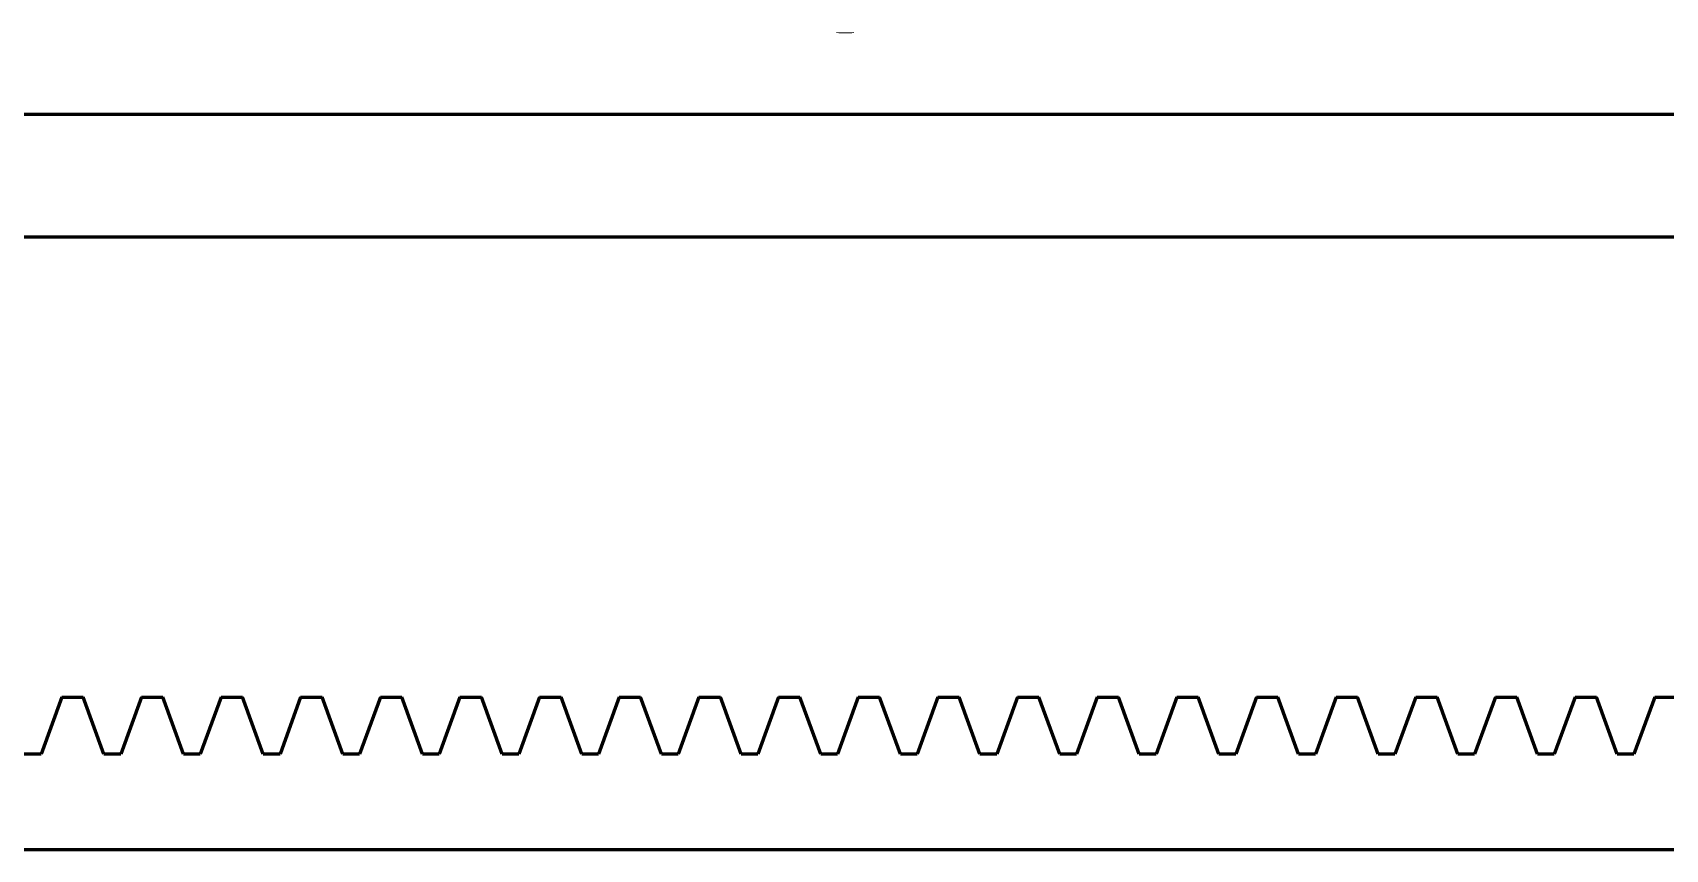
# Model space of a CAD drawing. Header units: millimetres. Extents: x -258 to 255, y -29 to 158.
# Drawn here: x -1.2 to 127.7, y -29 to 35.4 of the extents above; entities that cross this region are included whole.
import ezdxf

# ---------------------------------------------------------------- set-up
doc = ezdxf.new("R2010")
doc.units = ezdxf.units.MM
doc.linetypes.add('K5LT_BASIC', pattern=[0])
doc.layers.add('Системный слой', color=7, linetype='Continuous', true_color=0xffffff)

msp = doc.modelspace()

# ---------------------------------------------------------------- linework, layer by layer
at = {"layer": 'Системный слой', "color": 150, "linetype": 'K5LT_BASIC', "lineweight": 60, "true_color": 0x0080ff}
for p, q in [((-255, 29), (255, 29)), ((210, 19.3), (-248.5, 19.3)), ((1.15, -17), (-0.49, -21.5)), ((1.15, -17), (2.83, -17)), ((4.47, -21.5), (2.83, -17)), ((7.43, -17), (5.79, -21.5)), ((7.43, -17), (9.11, -17)), ((10.75, -21.5), (9.11, -17)), ((13.71, -17), (12.07, -21.5)), ((13.71, -17), (15.4, -17)), ((17.04, -21.5), (15.4, -17)), ((19.99, -17), (18.36, -21.5)), ((19.99, -17), (21.68, -17)), ((23.32, -21.5), (21.68, -17)), ((26.28, -17), (24.64, -21.5)), ((26.28, -17), (27.96, -17)), ((29.6, -21.5), (27.96, -17)), ((32.56, -17), (30.92, -21.5)), ((32.56, -17), (34.25, -17)), ((35.88, -21.5), (34.25, -17)), ((38.84, -17), (37.21, -21.5)), ((38.84, -17), (40.53, -17)), ((42.17, -21.5), (40.53, -17)), ((45.13, -17), (43.49, -21.5)), ((45.13, -17), (46.81, -17)), ((48.45, -21.5), (46.81, -17)), ((51.41, -17), (49.77, -21.5)), ((51.41, -17), (53.1, -17)), ((54.73, -21.5), (53.1, -17)), ((57.69, -17), (56.06, -21.5)), ((57.69, -17), (59.38, -17)), ((61.02, -21.5), (59.38, -17)), ((63.98, -17), (62.34, -21.5)), ((63.98, -17), (65.66, -17)), ((67.3, -21.5), (65.66, -17)), ((70.26, -17), (68.62, -21.5)), ((70.26, -17), (71.95, -17)), ((73.58, -21.5), (71.95, -17)), ((76.54, -17), (74.91, -21.5)), ((76.54, -17), (78.23, -17)), ((79.87, -21.5), (78.23, -17)), ((82.83, -17), (81.19, -21.5)), ((82.83, -17), (84.51, -17)), ((86.15, -21.5), (84.51, -17)), ((89.11, -17), (87.47, -21.5)), ((89.11, -17), (90.8, -17)), ((92.43, -21.5), (90.8, -17)), ((95.39, -17), (93.76, -21.5)), ((95.39, -17), (97.08, -17)), ((98.72, -21.5), (97.08, -17)), ((101.68, -17), (100.04, -21.5)), ((101.68, -17), (103.36, -17)), ((105, -21.5), (103.36, -17)), ((107.96, -17), (106.32, -21.5)), ((107.96, -17), (109.65, -17)), ((111.28, -21.5), (109.65, -17)), ((114.24, -17), (112.6, -21.5)), ((114.24, -17), (115.93, -17)), ((117.57, -21.5), (115.93, -17)), ((120.53, -17), (118.89, -21.5)), ((120.53, -17), (122.21, -17)), ((123.85, -21.5), (122.21, -17)), ((126.81, -17), (125.17, -21.5)), ((126.81, -17), (128.49, -17)), ((-0.49, -21.5), (-1.81, -21.5)), ((5.79, -21.5), (4.47, -21.5)), ((12.07, -21.5), (10.75, -21.5)), ((18.36, -21.5), (17.04, -21.5)), ((24.64, -21.5), (23.32, -21.5)), ((30.92, -21.5), (29.6, -21.5)), ((37.21, -21.5), (35.88, -21.5)), ((43.49, -21.5), (42.17, -21.5)), ((49.77, -21.5), (48.45, -21.5)), ((56.06, -21.5), (54.73, -21.5)), ((62.34, -21.5), (61.02, -21.5)), ((68.62, -21.5), (67.3, -21.5)), ((74.91, -21.5), (73.58, -21.5)), ((81.19, -21.5), (79.87, -21.5)), ((87.47, -21.5), (86.15, -21.5)), ((93.76, -21.5), (92.43, -21.5)), ((100.04, -21.5), (98.72, -21.5)), ((106.32, -21.5), (105, -21.5)), ((112.6, -21.5), (111.28, -21.5)), ((118.89, -21.5), (117.57, -21.5)), ((125.17, -21.5), (123.85, -21.5)), ((-255, -29), (255, -29))]:
    msp.add_line(p, q, dxfattribs=at)
at = {"layer": 'Системный слой', "color": 0, "linetype": 'K5LT_BASIC', "lineweight": 9}
msp.add_arc((62.95, 55.42), 20, 268.0472, 271.9528, dxfattribs=at)

doc.saveas('drawing.dxf')
